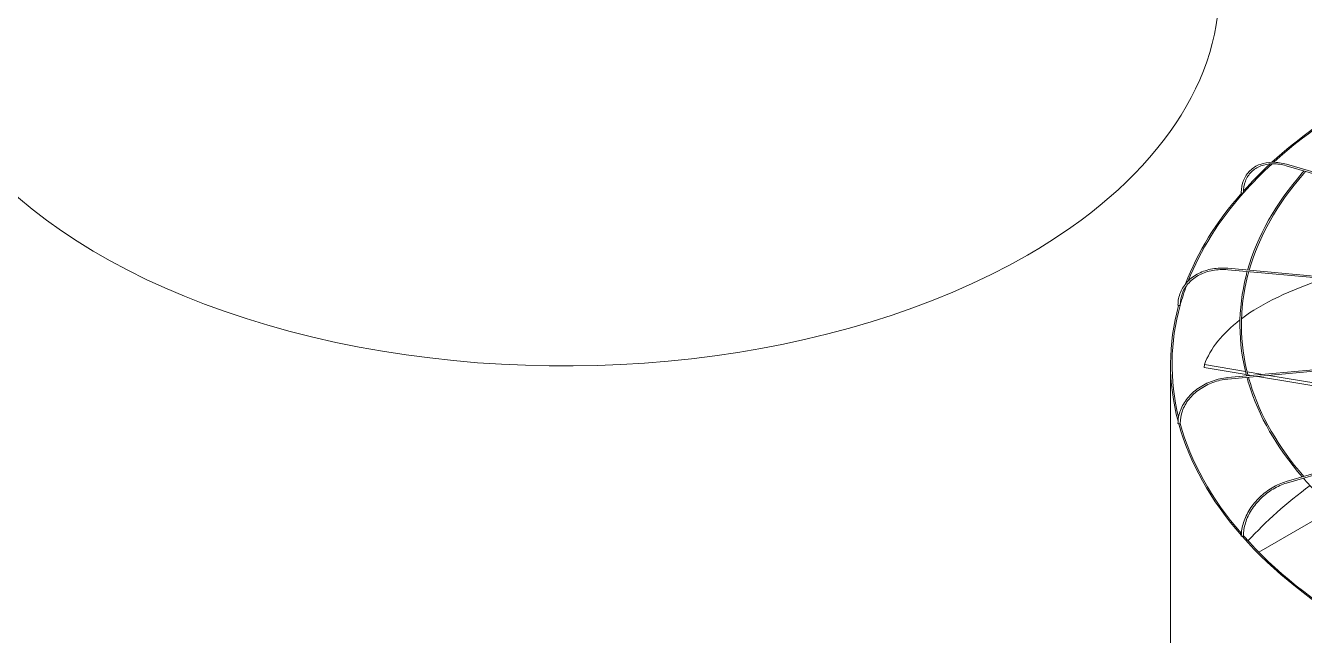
# Model space of a CAD drawing. Header units: millimetres. Extents: x -312439 to 477422, y -331570 to 212570.
# Drawn here: x 395689 to 396200, y 106430 to 106674 of the extents above; entities that cross this region are included whole.
import ezdxf

# ---------------------------------------------------------------- set-up
doc = ezdxf.new("R2010")
doc.units = ezdxf.units.MM

msp = doc.modelspace()

# ---------------------------------------------------------------- linework, layer by layer
at = {"color": 0, "linetype": 'Continuous', "lineweight": 0, "extrusion": (0, 0.816497, 0.57735)}
for p, q in [((396384.863, 106561.503), (396192.933, 106617.964)), ((396193.105, 106618.551), (396385.272, 106562.021)), ((396169.573, 106576.341), (396382.813, 106556.841)), ((396169.629, 106576.951), (396382.928, 106557.446)), ((396169.573, 106533.197), (396383.014, 106552.715)), ((396169.629, 106532.588), (396383.195, 106552.117)), ((396192.933, 106491.575), (396385.502, 106548.224)), ((396193.105, 106490.987), (396385.962, 106547.72)), ((396160.125, 106537.239), (396160.29, 106538.384)), ((396176.98, 106534.432), (396160.125, 106537.239)), ((396160.29, 106538.384), (396176.677, 106535.656)), ((396177.333, 106535.546), (396183.688, 106534.488)), ((396179.142, 106534.073), (396177.641, 106534.322)), ((396240.958, 106523.781), (396181.526, 106533.676)), ((396186.072, 106534.091), (396240.276, 106525.067)), ((396181.998, 106463.361), (396212.028, 106480.699))]:
    msp.add_line(p, q, dxfattribs=at)
at = {"color": 3, "linetype": 'Continuous', "lineweight": 0, "extrusion": (0, 0.816497, 0.57735)}
msp.add_line((396146.72, 106397.756), (396146.72, 106538.496), dxfattribs=at)
at = {"color": 0, "linetype": 'Continuous', "lineweight": 0}
for centre, major_axis, ratio, start_param, end_param in [((395904.049, 106689.258), (-262.225, 0), 0.5773503, 0, 2.3561945), ((395904.049, 106689.258), (-262.225, 0), 0.5773503, 2.3561945, 3.1415927), ((396408.946, 106538.496), (-261.613, 0), 0.5773503, 5.4234857, 5.718128), ((396408.946, 106538.496), (-262.225, 0), 0.5773503, 5.4989549, 5.7196003), ((396408.946, 106538.496), (-261.613, 0), 0.5773503, 5.7230202, 5.8115447), ((396408.946, 106538.496), (-262.225, 0), 0.5773503, 5.7247725, 5.8068149), ((396408.946, 106538.496), (-262.225, 0), 0.5773503, 5.8129334, 6.0685314), ((396408.946, 106538.496), (-261.613, 0), 0.5773503, 5.8119417, 6.0598961), ((396175.329, 106607.251), (0.306, 0), 0.5773503, 3.1415927, 4.7647143), ((396175.602, 106607.171), (0.306, 0.005), 0.5715189, 4.2314546, 5.8022509), ((396175.602, 106607.171), (0.306, 0.005), 0.5715189, 5.8022509, 6.2831853), ((396409.11, 106496.958), (-250.189, 35.961), 0.3284711, 5.6885713, 5.965771), ((396408.946, 106538.496), (-261.613, 0), 0.5773503, 6.0736106, 6.1250005), ((396408.946, 106538.496), (-262.225, 0), 0.5773503, 6.126925, 6.4343205), ((396408.946, 106538.496), (-261.613, 0), 0.5773503, 6.1262297, 6.4235661), ((396149.992, 106562.229), (0.306, 0), 0.5773503, 3.1415927, 5.0788735), ((396150.294, 106562.201), (0.306, 0.006), 0.5752952, 4.5444916, 6.1152879), ((396150.294, 106562.201), (0.306, 0.006), 0.5752952, 6.1152879, 6.2831853), ((396409.11, 106496.958), (-250.189, 35.961), 0.3284711, 5.9728515, 6.2156373), ((396149.992, 106514.889), (0.306, 0), 0.5773503, 3.1415927, 5.3930328), ((396408.946, 106538.496), (-262.225, 0), 0.5773503, 0.15775, 0.4689102), ((396150.294, 106514.917), (0.306, 0.006), 0.5792658, 4.8585762, 6.2831853), ((396408.946, 106538.496), (-261.613, 0), 0.5773503, 0.1573017, 0.4645126), ((396408.946, 106397.256), (-261.613, 0), 0.5773503, 5.6218563, 5.7966666), ((396175.329, 106469.867), (0.306, 0), 0.5773503, 3.1415927, 5.7071921), ((396408.946, 106538.496), (-262.225, 0), 0.5773503, 0.4717795, 0.7837457), ((396175.602, 106469.947), (0.306, 0.005), 0.5830421, 5.1737369, 6.2831853), ((396408.946, 106538.496), (-261.613, 0), 0.5773503, 0.4715588, 0.781436)]:
    msp.add_ellipse(centre, major_axis=major_axis, ratio=ratio, start_param=start_param, end_param=end_param, dxfattribs=at)
for points, knots in [([(396175.023, 106607.251), (396175.023, 106608.984), (396175.323, 106610.633), (396176.498, 106613.603), (396177.374, 106614.922), (396179.615, 106617.089), (396180.979, 106617.937), (396184.05, 106619.078), (396185.757, 106619.372), (396189.346, 106619.385), (396191.227, 106619.104), (396193.105, 106618.551)], [4.712389, 4.712389, 4.712389, 4.712389, 5.0265482, 5.0265482, 5.3407075, 5.3407075, 5.6548668, 5.6548668, 5.969026, 5.969026, 6.2831853, 6.2831853, 6.2831853, 6.2831853]), ([(396192.933, 106617.964), (396191.117, 106618.498), (396189.304, 106618.765), (396185.869, 106618.742), (396184.248, 106618.452), (396181.356, 106617.352), (396180.085, 106616.542), (396178.01, 106614.484), (396177.206, 106613.235), (396176.141, 106610.412), (396175.88, 106608.837), (396175.908, 106607.176)], [0, 0, 0, 0, 0.317268, 0.317268, 0.6345361, 0.6345361, 0.9518041, 0.9518041, 1.2690722, 1.2690722, 1.5863402, 1.5863402, 1.5863402, 1.5863402]), ([(396200.073, 106615.863), (396199.848, 106615.608), (396199.624, 106615.352), (396188.784, 106602.883), (396181.386, 106589.728), (396177.551, 106576.226)], [0.31387846, 0.31387846, 0.31387846, 0.31387846, 0.32022171, 0.32022171, 0.6228537, 0.6228537, 0.6228537, 0.6228537]), ([(396200.722, 106615.672), (396200.449, 106615.365), (396200.179, 106615.057), (396189.347, 106602.611), (396181.993, 106589.555), (396178.172, 106576.169)], [0.31209175, 0.31209175, 0.31209175, 0.31209175, 0.31977769, 0.31977769, 0.62202139, 0.62202139, 0.62202139, 0.62202139]), ([(396149.686, 106562.229), (396149.686, 106563.965), (396150.018, 106565.673), (396151.317, 106568.859), (396152.283, 106570.336), (396154.748, 106572.915), (396156.246, 106574.016), (396159.626, 106575.737), (396161.507, 106576.357), (396165.469, 106577.059), (396167.549, 106577.141), (396169.629, 106576.951)], [4.712389, 4.712389, 4.712389, 4.712389, 5.0265482, 5.0265482, 5.3407075, 5.3407075, 5.6548668, 5.6548668, 5.969026, 5.969026, 6.2831853, 6.2831853, 6.2831853, 6.2831853]), ([(396169.573, 106576.341), (396167.557, 106576.525), (396165.543, 106576.443), (396161.719, 106575.754), (396159.911, 106575.149), (396156.679, 106573.478), (396155.258, 106572.413), (396152.939, 106569.934), (396152.042, 106568.521), (396150.857, 106565.483), (396150.569, 106563.858), (396150.6, 106562.207)], [6.2831853, 6.2831853, 6.2831853, 6.2831853, 6.6004533, 6.6004533, 6.9177214, 6.9177214, 7.2349894, 7.2349894, 7.5522575, 7.5522575, 7.8695255, 7.8695255, 7.8695255, 7.8695255]), ([(396177.383, 106575.627), (396177.224, 106575.049), (396177.071, 106574.471), (396173.572, 106560.651), (396173.639, 106547.117), (396177.121, 106533.888)], [0.6273321, 0.6273321, 0.6273321, 0.6273321, 0.64026634, 0.64026634, 0.9362265, 0.9362265, 0.9362265, 0.9362265]), ([(396178.003, 106575.57), (396177.84, 106574.985), (396177.685, 106574.399), (396174.182, 106560.614), (396174.251, 106547.132), (396177.74, 106533.944)], [0.62653255, 0.62653255, 0.62653255, 0.62653255, 0.63973087, 0.63973087, 0.93697289, 0.93697289, 0.93697289, 0.93697289]), ([(396149.686, 106514.889), (396149.686, 106516.626), (396150.018, 106518.39), (396151.312, 106521.8), (396152.273, 106523.446), (396154.726, 106526.46), (396156.217, 106527.829), (396159.584, 106530.16), (396161.46, 106531.121), (396165.415, 106532.545), (396167.493, 106533.007), (396169.573, 106533.197)], [4.712389, 4.712389, 4.712389, 4.712389, 5.0265482, 5.0265482, 5.3407075, 5.3407075, 5.6548668, 5.6548668, 5.969026, 5.969026, 6.2831853, 6.2831853, 6.2831853, 6.2831853]), ([(396169.629, 106532.588), (396167.613, 106532.403), (396165.597, 106531.952), (396161.766, 106530.562), (396159.952, 106529.623), (396156.708, 106527.353), (396155.279, 106526.022), (396152.948, 106523.104), (396152.047, 106521.517), (396150.857, 106518.249), (396150.569, 106516.568), (396150.6, 106514.923)], [0, 0, 0, 0, 0.317268, 0.317268, 0.6345361, 0.6345361, 0.9518041, 0.9518041, 1.2690722, 1.2690722, 1.5863402, 1.5863402, 1.5863402, 1.5863402]), ([(396177.282, 106533.287), (396177.511, 106532.443), (396177.754, 106531.6), (396181.957, 106517.811), (396189.184, 106505.207), (396199.381, 106493.472)], [0.94070481, 0.94070481, 0.94070481, 0.94070481, 0.95960699, 0.95960699, 1.25038008, 1.25038008, 1.25038008, 1.25038008]), ([(396177.901, 106533.344), (396178.13, 106532.506), (396178.372, 106531.668), (396182.577, 106517.937), (396189.809, 106505.371), (396200.027, 106493.662)], [0.94148414, 0.94148414, 0.94148414, 0.94148414, 0.96039344, 0.96039344, 1.25213605, 1.25213605, 1.25213605, 1.25213605]), ([(396175.023, 106469.867), (396175.023, 106471.599), (396175.322, 106473.414), (396176.485, 106477.035), (396177.348, 106478.84), (396179.553, 106482.269), (396180.894, 106483.892), (396183.925, 106486.802), (396185.614, 106488.088), (396189.179, 106490.198), (396191.054, 106491.022), (396192.933, 106491.575)], [4.712389, 4.712389, 4.712389, 4.712389, 5.0265482, 5.0265482, 5.3407075, 5.3407075, 5.6548668, 5.6548668, 5.969026, 5.969026, 6.2831853, 6.2831853, 6.2831853, 6.2831853]), ([(396193.105, 106490.987), (396191.289, 106490.453), (396189.471, 106489.651), (396186.012, 106487.593), (396184.373, 106486.337), (396181.439, 106483.495), (396180.146, 106481.911), (396178.035, 106478.575), (396177.218, 106476.824), (396176.141, 106473.334), (396175.88, 106471.596), (396175.908, 106469.952)], [6.2831853, 6.2831853, 6.2831853, 6.2831853, 6.6004533, 6.6004533, 6.9177214, 6.9177214, 7.2349894, 7.2349894, 7.5522575, 7.5522575, 7.8695255, 7.8695255, 7.8695255, 7.8695255]), ([(396199.825, 106492.964), (396200.689, 106491.98), (396201.574, 106491.002), (396213.091, 106478.642), (396226.54, 106468.145), (396242.279, 106458.96)], [1.25457919, 1.25457919, 1.25457919, 1.25457919, 1.27901417, 1.27901417, 1.56542833, 1.56542833, 1.56542833, 1.56542833])]:
    msp.add_open_spline(points, degree=3, knots=knots, dxfattribs=at)

doc.saveas('drawing.dxf')
